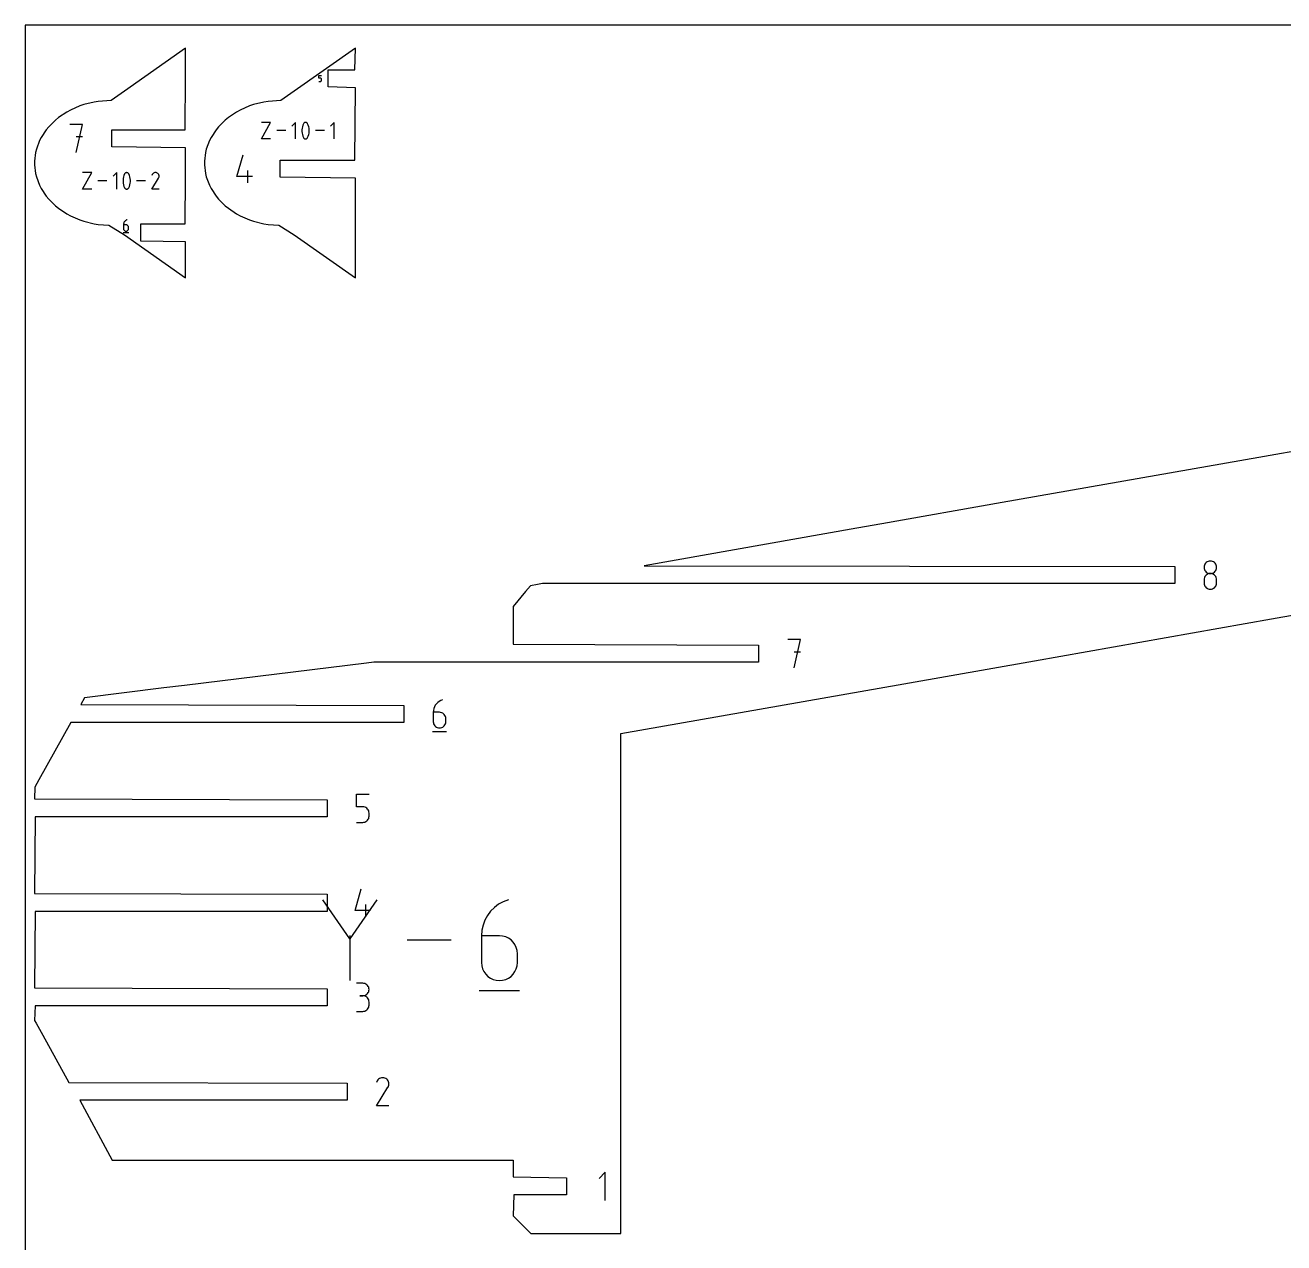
# Model space of a CAD drawing. Extents: x 0 to 450, y 0 to 500.
# Drawn here: x 0 to 214.3, y 292.6 to 500 of the extents above; entities that cross this region are included whole.
import ezdxf

# ---------------------------------------------------------------- set-up
doc = ezdxf.new("R2010")
doc.units = 0

msp = doc.modelspace()

# ---------------------------------------------------------------- linework, layer by layer
at = {"layer": 'annotation', "color": 1}
for p, q in [((49.996955, 490.99147), (49.996955, 491.454087)), ((49.996955, 491.454087), (50.458335, 491.454087)), ((50.227645, 490.99147), (49.996955, 490.99147)), ((50.269066, 490.987767), (50.227645, 490.99147)), ((50.308071, 490.977089), (50.269066, 490.987767)), ((50.344002, 490.960078), (50.308071, 490.977089)), ((50.376204, 490.93738), (50.344002, 490.960078)), ((50.404023, 490.909637), (50.376204, 490.93738)), ((50.4268, 490.877494), (50.404023, 490.909637)), ((50.443882, 490.841596), (50.4268, 490.877494)), ((50.454612, 490.802585), (50.443882, 490.841596)), ((50.458335, 490.761106), (50.454612, 490.802585)), ((50.458335, 490.646184), (50.458335, 490.761106)), ((50.458335, 490.761106), (50.458335, 490.761106)), ((49.996955, 490.415234), (50.227645, 490.415234)), ((50.227645, 490.415234), (50.269049, 490.418957)), ((50.227645, 490.415234), (50.227645, 490.415234)), ((50.269049, 490.418957), (50.308044, 490.429689)), ((50.308044, 490.429689), (50.343973, 490.446778)), ((50.343973, 490.446778), (50.376178, 490.469569)), ((50.376178, 490.469569), (50.404001, 490.497409)), ((50.404001, 490.497409), (50.426786, 490.529644)), ((50.426786, 490.529644), (50.443875, 490.565621)), ((50.443875, 490.565621), (50.45461, 490.604685)), ((50.45461, 490.604685), (50.458335, 490.646184)), ((9.755196, 483.100232), (7.620692, 483.100232)), ((8.688094, 478.300232), (9.755196, 483.100232)), ((40.208289, 480.628081), (41.771643, 483.443673)), ((41.771643, 483.443673), (40.208289, 483.443673)), ((46.048885, 483.443673), (45.422943, 482.817555)), ((46.048885, 480.628081), (46.048885, 483.443673)), ((47.131839, 482.439295), (47.104857, 482.169651)), ((47.104857, 482.169651), (47.104857, 481.898893)), ((47.185804, 482.705744), (47.131839, 482.439295)), ((47.266752, 482.966914), (47.185804, 482.705744)), ((47.374682, 483.220724), (47.266752, 482.966914)), ((47.411028, 483.281165), (47.374682, 483.220724)), ((47.374682, 483.220724), (47.374682, 483.220724)), ((47.456325, 483.332672), (47.411028, 483.281165)), ((47.509072, 483.374745), (47.456325, 483.332672)), ((47.56777, 483.406888), (47.509072, 483.374745)), ((47.63092, 483.4286), (47.56777, 483.406888)), ((47.697021, 483.439383), (47.63092, 483.4286)), ((47.764575, 483.43874), (47.697021, 483.439383)), ((47.83208, 483.426171), (47.764575, 483.43874)), ((47.898037, 483.401179), (47.83208, 483.426171)), ((47.923287, 483.38791), (47.898037, 483.401179)), ((47.898037, 483.401179), (47.898037, 483.401179)), ((47.947516, 483.37267), (47.923287, 483.38791)), ((47.970607, 483.355578), (47.947516, 483.37267)), ((47.992443, 483.336755), (47.970607, 483.355578)), ((48.012906, 483.316322), (47.992443, 483.336755)), ((48.031877, 483.294399), (48.012906, 483.316322)), ((48.04924, 483.271108), (48.031877, 483.294399)), ((48.064876, 483.246568), (48.04924, 483.271108)), ((48.078669, 483.2209), (48.064876, 483.246568)), ((48.187122, 482.966567), (48.078669, 483.2209)), ((48.078669, 483.2209), (48.078669, 483.2209)), ((48.268462, 482.705005), (48.187122, 482.966567)), ((48.322689, 482.438294), (48.268462, 482.705005)), ((48.349802, 482.168519), (48.322689, 482.438294)), ((48.349802, 481.897762), (48.349802, 482.168519)), ((52.626832, 483.443673), (52.00089, 482.817555)), ((52.626832, 480.628081), (52.626832, 483.443673)), ((9.755196, 480.962718), (8.688094, 480.962718)), ((41.771643, 480.628081), (40.208289, 480.628081)), ((44.367273, 482.035877), (42.827755, 482.035877)), ((47.104857, 481.898893), (47.131839, 481.629105)), ((47.131839, 481.629105), (47.185804, 481.362368)), ((47.185804, 481.362368), (47.266752, 481.100766)), ((47.266752, 481.100766), (47.374682, 480.846381)), ((47.374682, 480.846381), (47.374682, 480.846381)), ((47.374682, 480.846381), (47.388424, 480.820765)), ((47.388424, 480.820765), (47.403945, 480.796347)), ((47.403945, 480.796347), (47.421179, 480.773203)), ((47.421179, 480.773203), (47.440061, 480.751405)), ((47.440061, 480.751405), (47.460526, 480.731029)), ((47.460526, 480.731029), (47.482508, 480.712148)), ((47.482508, 480.712148), (47.505942, 480.694837)), ((47.505942, 480.694837), (47.530762, 480.67917)), ((47.530762, 480.67917), (47.556903, 480.66522)), ((47.556903, 480.66522), (47.556903, 480.66522)), ((47.556903, 480.66522), (47.622341, 480.640758)), ((47.622341, 480.640758), (47.689453, 480.628604)), ((47.689453, 480.628604), (47.756722, 480.628264)), ((47.756722, 480.628264), (47.822631, 480.639243)), ((47.822631, 480.639243), (47.885662, 480.661043)), ((47.885662, 480.661043), (47.944299, 480.69317)), ((47.944299, 480.69317), (47.997023, 480.735129)), ((47.997023, 480.735129), (48.042319, 480.786423)), ((48.042319, 480.786423), (48.078669, 480.846558)), ((48.078669, 480.846558), (48.187122, 481.10042)), ((48.078669, 480.846558), (48.078669, 480.846558)), ((48.187122, 481.10042), (48.268462, 481.361629)), ((48.268462, 481.361629), (48.322689, 481.628104)), ((48.322689, 481.628104), (48.349802, 481.897762)), ((50.945219, 482.035877), (49.405702, 482.035877)), ((36.047802, 474.205553), (37.112194, 477.938451)), ((9.765262, 472.073766), (11.328617, 474.889358)), ((11.328617, 474.889358), (9.765262, 474.889358)), ((15.605859, 474.889358), (14.979916, 474.263239)), ((15.605859, 472.073766), (15.605859, 474.889358)), ((16.688812, 473.884979), (16.66183, 473.615335)), ((16.66183, 473.615335), (16.66183, 473.344577)), ((16.742778, 474.151428), (16.688812, 473.884979)), ((16.823725, 474.412598), (16.742778, 474.151428)), ((16.931656, 474.666408), (16.823725, 474.412598)), ((16.968002, 474.72685), (16.931656, 474.666408)), ((16.931656, 474.666408), (16.931656, 474.666408)), ((17.013298, 474.778356), (16.968002, 474.72685)), ((17.066045, 474.82043), (17.013298, 474.778356)), ((17.124744, 474.852572), (17.066045, 474.82043)), ((17.187893, 474.874284), (17.124744, 474.852572)), ((17.253995, 474.885068), (17.187893, 474.874284)), ((17.321548, 474.884424), (17.253995, 474.885068)), ((17.389053, 474.871856), (17.321548, 474.884424)), ((17.45501, 474.846863), (17.389053, 474.871856)), ((17.48026, 474.833595), (17.45501, 474.846863)), ((17.45501, 474.846863), (17.45501, 474.846863)), ((17.504489, 474.818354), (17.48026, 474.833595)), ((17.527581, 474.801262), (17.504489, 474.818354)), ((17.549417, 474.782439), (17.527581, 474.801262)), ((17.569879, 474.762006), (17.549417, 474.782439)), ((17.588851, 474.740084), (17.569879, 474.762006)), ((17.606213, 474.716792), (17.588851, 474.740084)), ((17.62185, 474.692252), (17.606213, 474.716792)), ((17.635642, 474.666585), (17.62185, 474.692252)), ((17.744095, 474.412252), (17.635642, 474.666585)), ((17.635642, 474.666585), (17.635642, 474.666585)), ((17.825435, 474.150689), (17.744095, 474.412252)), ((17.879662, 473.883979), (17.825435, 474.150689)), ((17.906776, 473.614204), (17.879662, 473.883979)), ((17.906776, 473.343446), (17.906776, 473.614204)), ((21.557987, 472.073743), (22.713464, 473.933912)), ((21.641858, 474.576275), (21.559753, 474.418775)), ((21.707015, 474.668669), (21.641858, 474.576275)), ((21.785189, 474.745797), (21.707015, 474.668669)), ((21.874002, 474.80704), (21.785189, 474.745797)), ((21.971077, 474.851782), (21.874002, 474.80704)), ((22.074037, 474.879404), (21.971077, 474.851782)), ((22.180503, 474.889289), (22.074037, 474.879404)), ((22.288098, 474.88082), (22.180503, 474.889289)), ((22.394444, 474.853378), (22.288098, 474.88082)), ((22.497165, 474.806347), (22.394444, 474.853378)), ((22.589038, 474.741108), (22.497165, 474.806347)), ((22.497165, 474.806347), (22.497165, 474.806347)), ((22.665854, 474.662822), (22.589038, 474.741108)), ((22.726929, 474.573889), (22.665854, 474.662822)), ((22.713464, 473.933912), (22.714845, 473.935622)), ((22.713464, 473.933912), (22.713464, 473.933912)), ((22.714845, 473.935622), (22.71617, 473.937345)), ((22.71617, 473.937345), (22.717447, 473.939098)), ((22.717447, 473.939098), (22.718684, 473.940895)), ((22.718684, 473.940895), (22.719891, 473.942749)), ((22.719891, 473.942749), (22.721076, 473.944677)), ((22.721076, 473.944677), (22.722248, 473.946691)), ((22.722248, 473.946691), (22.723416, 473.948807)), ((22.723416, 473.948807), (22.724588, 473.95104)), ((22.724588, 473.95104), (22.772297, 474.053476)), ((22.724588, 473.95104), (22.724588, 473.95104)), ((22.771581, 474.476706), (22.726929, 474.573889)), ((22.799127, 474.373674), (22.771581, 474.476706)), ((22.772297, 474.053476), (22.800168, 474.15966)), ((22.808884, 474.267192), (22.799127, 474.373674)), ((22.800168, 474.15966), (22.808884, 474.267192)), ((38.712997, 474.205553), (36.047802, 474.205553)), ((37.914101, 473.138451), (37.914101, 475.270246)), ((11.328617, 472.073766), (9.765262, 472.073766)), ((13.924246, 473.481562), (12.384728, 473.481562)), ((16.66183, 473.344577), (16.688812, 473.074789)), ((16.688812, 473.074789), (16.742778, 472.808053)), ((16.742778, 472.808053), (16.823725, 472.546451)), ((16.823725, 472.546451), (16.931656, 472.292066)), ((16.931656, 472.292066), (16.931656, 472.292066)), ((16.931656, 472.292066), (16.945398, 472.266449)), ((16.945398, 472.266449), (16.960918, 472.242032)), ((16.960918, 472.242032), (16.978152, 472.218887)), ((16.978152, 472.218887), (16.997035, 472.19709)), ((16.997035, 472.19709), (17.017499, 472.176714)), ((17.017499, 472.176714), (17.039481, 472.157833)), ((17.039481, 472.157833), (17.062915, 472.140522)), ((17.062915, 472.140522), (17.087735, 472.124854)), ((17.087735, 472.124854), (17.113876, 472.110904)), ((17.113876, 472.110904), (17.113876, 472.110904)), ((17.113876, 472.110904), (17.179314, 472.086442)), ((17.179314, 472.086442), (17.246426, 472.074289)), ((17.246426, 472.074289), (17.313695, 472.073949)), ((17.313695, 472.073949), (17.379604, 472.084927)), ((17.379604, 472.084927), (17.442635, 472.106727)), ((17.442635, 472.106727), (17.501272, 472.138855)), ((17.501272, 472.138855), (17.553997, 472.180813)), ((17.553997, 472.180813), (17.599292, 472.232108)), ((17.599292, 472.232108), (17.635642, 472.292242)), ((17.635642, 472.292242), (17.744095, 472.546104)), ((17.635642, 472.292242), (17.635642, 472.292242)), ((17.744095, 472.546104), (17.825435, 472.807314)), ((17.825435, 472.807314), (17.879662, 473.073789)), ((17.879662, 473.073789), (17.906776, 473.343446)), ((20.502192, 473.481562), (18.962675, 473.481562)), ((22.808459, 472.073743), (21.557987, 472.073743)), ((16.745882, 466.123369), (16.736243, 465.990867)), ((16.736243, 465.990867), (16.736243, 465.339309)), ((17.171557, 465.990867), (16.736243, 465.990867)), ((16.736243, 465.339309), (16.736243, 465.339309)), ((16.736243, 465.339309), (16.743271, 465.261)), ((16.743271, 465.261), (16.763529, 465.187284)), ((16.774016, 466.250678), (16.745882, 466.123369)), ((16.763529, 465.187284), (16.795775, 465.119396)), ((16.81947, 466.371215), (16.774016, 466.250678)), ((16.795775, 465.119396), (16.838771, 465.058568)), ((16.88107, 466.483402), (16.81947, 466.371215)), ((16.838771, 465.058568), (16.891274, 465.006034)), ((16.95764, 466.585659), (16.88107, 466.483402)), ((16.891274, 465.006034), (16.952045, 464.963027)), ((17.048007, 466.676409), (16.95764, 466.585659)), ((17.150995, 466.754074), (17.048007, 466.676409)), ((17.26543, 466.817074), (17.150995, 466.754074)), ((17.249849, 465.98388), (17.171557, 465.990867)), ((17.32352, 465.963729), (17.249849, 465.98388)), ((17.390136, 466.863831), (17.26543, 466.817074)), ((17.391343, 465.93163), (17.32352, 465.963729)), ((17.390136, 466.863831), (17.390136, 466.863831)), ((17.452093, 465.888798), (17.391343, 465.93163)), ((17.391343, 464.963027), (17.452093, 465.006034)), ((17.504546, 465.836447), (17.452093, 465.888798)), ((17.452093, 465.006034), (17.504546, 465.058568)), ((17.547475, 465.775794), (17.504546, 465.836447)), ((17.504546, 465.058568), (17.547475, 465.119396)), ((17.579656, 465.708052), (17.547475, 465.775794)), ((17.547475, 465.119396), (17.579656, 465.187284)), ((17.599863, 465.634438), (17.579656, 465.708052)), ((17.579656, 465.187284), (17.599863, 465.261)), ((17.606871, 465.556167), (17.599863, 465.634438)), ((17.599863, 465.261), (17.606871, 465.339309)), ((17.606871, 465.339309), (17.606871, 465.556167)), ((17.606871, 465.556167), (17.606871, 465.556167)), ((16.681721, 464.658462), (17.661885, 464.658462)), ((16.952045, 464.963027), (17.019842, 464.93078)), ((17.019842, 464.93078), (17.093427, 464.910528)), ((17.093427, 464.910528), (17.171557, 464.903503)), ((17.171557, 464.903503), (17.249849, 464.910528)), ((17.171557, 464.903503), (17.171557, 464.903503)), ((17.249849, 464.910528), (17.32352, 464.93078)), ((17.32352, 464.93078), (17.391343, 464.963027)), ((200.715559, 407.856428), (200.698359, 407.665568)), ((200.698359, 407.665568), (200.698359, 407.665568)), ((200.698359, 407.665568), (200.715569, 407.473812)), ((200.765136, 408.036255), (200.715559, 407.856428)), ((200.715569, 407.473812), (200.765171, 407.293287)), ((200.844062, 408.202001), (200.765136, 408.036255)), ((200.765171, 407.293287), (200.844129, 407.127017)), ((200.949307, 408.350614), (200.844062, 408.202001)), ((200.844129, 407.127017), (200.949406, 406.978028)), ((201.07784, 408.479046), (200.949307, 408.350614)), ((201.226631, 408.584246), (201.07784, 408.479046)), ((201.392651, 408.663165), (201.226631, 408.584246)), ((201.57287, 408.712753), (201.392651, 408.663165)), ((201.764257, 408.72996), (201.57287, 408.712753)), ((201.955644, 408.712753), (201.764257, 408.72996)), ((201.764257, 408.72996), (201.764257, 408.72996)), ((202.135863, 408.663165), (201.955644, 408.712753)), ((202.301882, 408.584246), (202.135863, 408.663165)), ((202.450674, 408.479046), (202.301882, 408.584246)), ((202.579207, 408.350614), (202.450674, 408.479046)), ((202.579108, 406.978028), (202.684385, 407.127017)), ((202.684451, 408.202001), (202.579207, 408.350614)), ((202.684385, 407.127017), (202.763343, 407.293287)), ((202.763377, 408.036255), (202.684451, 408.202001)), ((202.763343, 407.293287), (202.812945, 407.473812)), ((202.812955, 407.856428), (202.763377, 408.036255)), ((202.812945, 407.473812), (202.830154, 407.665568)), ((202.830154, 407.665568), (202.812955, 407.856428)), ((202.830154, 407.665568), (202.830154, 407.665568)), ((200.715559, 405.72273), (200.698359, 405.531064)), ((200.698359, 405.531064), (200.698359, 405.000072)), ((200.698359, 405.000072), (200.698359, 405.000072)), ((200.698359, 405.000072), (200.715569, 404.808419)), ((200.765136, 405.903186), (200.715559, 405.72273)), ((200.844062, 406.069403), (200.765136, 405.903186)), ((200.949307, 406.218355), (200.844062, 406.069403)), ((201.07784, 406.347013), (200.949307, 406.218355)), ((200.949406, 406.978028), (201.077964, 406.849344)), ((201.226631, 406.452351), (201.07784, 406.347013)), ((201.077964, 406.849344), (201.226765, 406.743991)), ((201.392651, 406.531341), (201.226631, 406.452351)), ((201.226765, 406.743991), (201.392773, 406.664994)), ((201.57287, 406.580955), (201.392651, 406.531341)), ((201.392773, 406.664994), (201.572949, 406.615377)), ((201.764257, 406.598166), (201.57287, 406.580955)), ((201.572949, 406.615377), (201.764257, 406.598166)), ((201.764257, 406.598166), (201.955565, 406.615377)), ((201.955644, 406.580965), (201.764257, 406.598166)), ((201.764257, 406.598166), (201.764257, 406.598166)), ((201.764257, 406.598166), (201.764257, 406.598166)), ((201.955565, 406.615377), (202.135741, 406.664994)), ((202.135863, 406.531376), (201.955644, 406.580965)), ((202.135741, 406.664994), (202.301749, 406.743991)), ((202.301882, 406.452418), (202.135863, 406.531376)), ((202.301749, 406.743991), (202.45055, 406.849344)), ((202.450674, 406.347112), (202.301882, 406.452418)), ((202.45055, 406.849344), (202.579108, 406.978028)), ((202.579207, 406.218479), (202.450674, 406.347112)), ((202.684451, 406.069537), (202.579207, 406.218479)), ((202.763377, 405.903307), (202.684451, 406.069537)), ((202.812955, 405.72281), (202.763377, 405.903307)), ((202.812945, 404.808419), (202.830154, 405.000072)), ((202.830154, 405.531064), (202.812955, 405.72281)), ((202.830154, 405.000072), (202.830154, 405.531064)), ((202.830154, 405.531064), (202.830154, 405.531064)), ((200.715569, 404.808419), (200.765171, 404.628171)), ((200.765171, 404.628171), (200.844129, 404.462301)), ((200.844129, 404.462301), (200.949406, 404.313787)), ((200.949406, 404.313787), (201.077964, 404.185603)), ((201.077964, 404.185603), (201.226765, 404.080725)), ((201.226765, 404.080725), (201.392773, 404.002128)), ((201.392773, 404.002128), (201.572949, 403.952788)), ((201.572949, 403.952788), (201.764257, 403.93568)), ((201.764257, 403.93568), (201.955565, 403.952788)), ((201.764257, 403.93568), (201.764257, 403.93568)), ((201.955565, 403.952788), (202.135741, 404.002128)), ((202.135741, 404.002128), (202.301749, 404.080725)), ((202.301749, 404.080725), (202.45055, 404.185603)), ((202.45055, 404.185603), (202.579108, 404.313787)), ((202.579108, 404.313787), (202.684385, 404.462301)), ((202.684385, 404.462301), (202.763343, 404.628171)), ((202.763343, 404.628171), (202.812945, 404.808419)), ((131.969236, 395.353446), (129.834732, 395.353446)), ((130.902135, 390.553446), (131.969236, 395.353446)), ((131.969236, 393.215932), (130.902135, 393.215932)), ((69.563454, 383.599552), (69.494566, 383.287827)), ((69.674752, 383.894695), (69.563454, 383.599552)), ((69.825583, 384.169391), (69.674752, 383.894695)), ((70.013072, 384.419776), (69.825583, 384.169391)), ((70.234341, 384.641984), (70.013072, 384.419776)), ((70.486514, 384.83215), (70.234341, 384.641984)), ((70.766715, 384.986411), (70.486514, 384.83215)), ((71.072068, 385.100899), (70.766715, 384.986411)), ((71.072068, 385.100899), (71.072068, 385.100899)), ((69.494566, 383.287827), (69.470964, 382.963385)), ((69.470964, 382.963385), (69.470964, 381.368001)), ((70.536862, 382.963385), (69.470964, 382.963385)), ((70.728566, 382.946277), (70.536862, 382.963385)), ((70.908953, 382.896937), (70.728566, 382.946277)), ((71.075022, 382.81834), (70.908953, 382.896937)), ((71.223774, 382.713462), (71.075022, 382.81834)), ((71.352208, 382.585278), (71.223774, 382.713462)), ((71.457324, 382.436764), (71.352208, 382.585278)), ((71.536121, 382.270894), (71.457324, 382.436764)), ((71.5856, 382.090646), (71.536121, 382.270894)), ((71.602759, 381.898993), (71.5856, 382.090646)), ((71.602759, 381.368001), (71.602759, 381.898993)), ((71.602759, 381.898993), (71.602759, 381.898993)), ((69.337464, 379.700899), (71.737464, 379.700899)), ((69.470964, 381.368001), (69.470964, 381.368001)), ((69.470964, 381.368001), (69.488173, 381.176255)), ((69.488173, 381.176255), (69.537776, 380.995758)), ((69.537776, 380.995758), (69.616734, 380.829528)), ((69.616734, 380.829528), (69.722011, 380.680586)), ((69.722011, 380.680586), (69.850569, 380.551952)), ((69.850569, 380.551952), (69.99937, 380.446647)), ((69.99937, 380.446647), (70.165378, 380.367689)), ((70.165378, 380.367689), (70.345554, 380.3181)), ((70.345554, 380.3181), (70.536862, 380.300899)), ((70.536862, 380.300899), (70.728566, 380.3181)), ((70.536862, 380.300899), (70.536862, 380.300899)), ((70.728566, 380.3181), (70.908953, 380.367689)), ((70.908953, 380.367689), (71.075022, 380.446647)), ((71.075022, 380.446647), (71.223774, 380.551952)), ((71.223774, 380.551952), (71.352208, 380.680586)), ((71.352208, 380.680586), (71.457324, 380.829528)), ((71.457324, 380.829528), (71.536121, 380.995758)), ((71.536121, 380.995758), (71.5856, 381.176255)), ((71.5856, 381.176255), (71.602759, 381.368001)), ((56.417165, 366.870442), (56.417165, 369.007956)), ((56.417165, 369.007956), (58.548959, 369.007956)), ((57.483062, 366.870442), (56.417165, 366.870442)), ((57.674449, 366.853334), (57.483062, 366.870442)), ((57.854668, 366.803994), (57.674449, 366.853334)), ((58.020688, 366.725397), (57.854668, 366.803994)), ((58.169479, 366.620519), (58.020688, 366.725397)), ((58.298012, 366.492335), (58.169479, 366.620519)), ((58.403257, 366.34382), (58.298012, 366.492335)), ((57.67437, 364.225157), (57.854546, 364.274746)), ((57.854546, 364.274746), (58.020554, 364.353704)), ((58.020554, 364.353704), (58.169355, 364.459009)), ((58.169355, 364.459009), (58.297913, 364.587643)), ((58.297913, 364.587643), (58.40319, 364.736585)), ((58.40319, 364.736585), (58.482148, 364.902814)), ((58.482183, 366.177951), (58.403257, 366.34382)), ((58.482148, 364.902814), (58.53175, 365.083312)), ((58.53176, 365.997702), (58.482183, 366.177951)), ((58.53175, 365.083312), (58.548959, 365.275058)), ((58.548959, 365.80605), (58.53176, 365.997702)), ((58.548959, 365.275058), (58.548959, 365.80605)), ((58.548959, 365.80605), (58.548959, 365.80605)), ((56.417165, 364.207956), (57.483062, 364.207956)), ((57.483062, 364.207956), (57.67437, 364.225157)), ((57.483062, 364.207956), (57.483062, 364.207956)), ((56.150465, 349.182114), (57.214857, 352.915013)), ((55.261302, 344.394446), (50.673383, 351.029203)), ((59.848358, 351.029203), (55.261302, 344.394446)), ((58.016764, 348.115013), (58.016764, 350.246808)), ((79.872522, 349.713762), (79.238482, 349.077031)), ((80.595118, 350.258679), (79.872522, 349.713762)), ((81.398027, 350.700707), (80.595118, 350.258679)), ((82.273007, 351.028772), (81.398027, 350.700707)), ((82.273007, 351.028772), (82.273007, 351.028772)), ((58.81566, 349.182114), (56.150465, 349.182114)), ((78.269037, 347.572426), (77.950116, 346.726702)), ((78.701239, 348.359561), (78.269037, 347.572426)), ((79.238482, 349.077031), (78.701239, 348.359561)), ((77.752719, 345.833463), (77.685088, 344.903784)), ((77.950116, 346.726702), (77.752719, 345.833463)), ((55.261302, 344.928366), (55.261302, 337.274072)), ((72.528532, 344.151638), (65.007933, 344.151638)), ((77.685088, 344.903784), (77.685088, 340.332254)), ((80.739388, 344.903784), (77.685088, 344.903784)), ((81.288711, 344.854761), (80.739388, 344.903784)), ((81.805605, 344.713378), (81.288711, 344.854761)), ((82.281473, 344.488161), (81.805605, 344.713378)), ((82.707717, 344.187635), (82.281473, 344.488161)), ((83.075741, 343.820327), (82.707717, 344.187635)), ((83.376947, 343.394763), (83.075741, 343.820327)), ((83.602738, 342.91947), (83.376947, 343.394763)), ((83.744517, 342.402972), (83.602738, 342.91947)), ((83.793688, 341.853797), (83.744517, 342.402972)), ((83.793688, 340.332254), (83.793688, 341.853797)), ((83.793688, 341.853797), (83.793688, 341.853797)), ((77.685088, 340.332254), (77.685088, 340.332254)), ((77.685088, 340.332254), (77.7344, 339.782812)), ((77.7344, 339.782812), (77.876535, 339.265601)), ((77.876535, 339.265601), (78.102787, 338.789274)), ((78.102787, 338.789274), (78.404455, 338.362486)), ((83.075741, 338.362486), (83.376947, 338.789274)), ((83.376947, 338.789274), (83.602738, 339.265601)), ((83.602738, 339.265601), (83.744517, 339.782812)), ((83.744517, 339.782812), (83.793688, 340.332254)), ((57.483062, 336.816501), (56.417165, 336.816501)), ((57.674766, 336.799294), (57.483062, 336.816501)), ((57.855153, 336.749706), (57.674766, 336.799294)), ((58.021223, 336.670787), (57.855153, 336.749706)), ((58.169975, 336.565586), (58.021223, 336.670787)), ((58.298409, 336.437154), (58.169975, 336.565586)), ((58.403524, 336.288541), (58.298409, 336.437154)), ((78.404455, 338.362486), (78.772834, 337.993889)), ((78.772834, 337.993889), (79.19922, 337.692139)), ((79.19922, 337.692139), (79.67491, 337.465889)), ((79.67491, 337.465889), (80.191201, 337.323792)), ((80.191201, 337.323792), (80.739388, 337.274504)), ((80.739388, 337.274504), (81.288711, 337.323792)), ((80.739388, 337.274504), (80.739388, 337.274504)), ((81.288711, 337.323792), (81.805605, 337.465889)), ((81.805605, 337.465889), (82.281473, 337.692139)), ((82.281473, 337.692139), (82.707717, 337.993889)), ((82.707717, 337.993889), (83.075741, 338.362486)), ((57.483062, 334.684706), (56.949361, 334.684706)), ((56.949361, 334.684706), (57.483062, 334.684706)), ((57.483062, 334.684706), (57.674766, 334.701917)), ((57.674766, 334.667499), (57.483062, 334.684706)), ((57.483062, 334.684706), (57.483062, 334.684706)), ((57.674766, 334.701917), (57.855153, 334.751534)), ((57.855153, 334.617911), (57.674766, 334.667499)), ((57.855153, 334.751534), (58.021223, 334.830531)), ((58.021223, 334.538992), (57.855153, 334.617911)), ((58.021223, 334.830531), (58.169975, 334.935884)), ((58.169975, 334.433791), (58.021223, 334.538992)), ((58.169975, 334.935884), (58.298409, 335.064568)), ((58.298409, 334.30536), (58.169975, 334.433791)), ((58.298409, 335.064568), (58.403524, 335.213557)), ((58.403524, 334.156746), (58.298409, 334.30536)), ((58.482321, 336.122796), (58.403524, 336.288541)), ((58.403524, 335.213557), (58.482321, 335.379827)), ((58.5318, 335.942968), (58.482321, 336.122796)), ((58.482321, 335.379827), (58.5318, 335.560352)), ((58.54896, 335.752108), (58.5318, 335.942968)), ((58.5318, 335.560352), (58.54896, 335.752108)), ((58.54896, 335.752108), (58.54896, 335.752108)), ((77.302546, 335.55522), (84.17968, 335.55522)), ((57.855153, 332.08898), (58.021223, 332.167867)), ((58.021223, 332.167867), (58.169975, 332.273035)), ((58.169975, 332.273035), (58.298409, 332.401442)), ((58.298409, 332.401442), (58.403524, 332.550046)), ((58.482321, 333.991001), (58.403524, 334.156746)), ((58.403524, 332.550046), (58.482321, 332.715804)), ((58.5318, 333.811173), (58.482321, 333.991001)), ((58.482321, 332.715804), (58.5318, 332.895673)), ((58.54896, 333.620313), (58.5318, 333.811173)), ((58.5318, 332.895673), (58.54896, 333.086612)), ((58.54896, 333.086612), (58.54896, 333.620313)), ((58.54896, 333.620313), (58.54896, 333.620313)), ((56.417165, 332.02222), (57.483062, 332.02222)), ((57.483062, 332.02222), (57.674766, 332.039417)), ((57.483062, 332.02222), (57.483062, 332.02222)), ((57.674766, 332.039417), (57.855153, 332.08898)), ((59.932825, 320.195386), (59.792852, 319.92688)), ((60.043904, 320.352898), (59.932825, 320.195386)), ((60.177175, 320.484384), (60.043904, 320.352898)), ((60.328583, 320.588791), (60.177175, 320.484384)), ((60.494075, 320.665066), (60.328583, 320.588791)), ((60.669599, 320.712157), (60.494075, 320.665066)), ((60.851102, 320.729009), (60.669599, 320.712157)), ((61.034529, 320.714571), (60.851102, 320.729009)), ((61.215828, 320.667788), (61.034529, 320.714571)), ((61.390946, 320.58761), (61.215828, 320.667788)), ((61.54757, 320.476391), (61.390946, 320.58761)), ((61.390946, 320.58761), (61.390946, 320.58761)), ((61.678525, 320.34293), (61.54757, 320.476391)), ((61.782646, 320.191317), (61.678525, 320.34293)), ((61.778654, 319.129488), (61.859989, 319.304121)), ((61.858768, 320.02564), (61.782646, 320.191317)), ((61.905729, 319.849993), (61.858768, 320.02564)), ((61.859989, 319.304121), (61.907503, 319.485142)), ((61.922362, 319.668463), (61.905729, 319.849993)), ((61.907503, 319.485142), (61.922362, 319.668463)), ((59.789842, 315.929087), (61.75969, 319.10029)), ((61.75969, 319.10029), (61.762045, 319.103204)), ((61.75969, 319.10029), (61.75969, 319.10029)), ((61.762045, 319.103204), (61.764304, 319.106143)), ((61.764304, 319.106143), (61.76648, 319.109131)), ((61.76648, 319.109131), (61.76859, 319.112193)), ((61.76859, 319.112193), (61.770647, 319.115355)), ((61.770647, 319.115355), (61.772668, 319.118641)), ((61.772668, 319.118641), (61.774666, 319.122075)), ((61.774666, 319.122075), (61.776656, 319.125683)), ((61.776656, 319.125683), (61.778654, 319.129488)), ((61.778654, 319.129488), (61.778654, 319.129488)), ((61.921637, 315.929087), (59.789842, 315.929087)), ((98.75644, 304.636183), (97.689339, 303.56878)), ((98.75644, 299.836183), (98.75644, 304.636183))]:
    msp.add_line(p, q, dxfattribs=at)
at = {"layer": 'boundary', "color": 5}
for p, q in [((27.321004, 496.087442), (16.892607, 488.767226)), ((27.321004, 491.272433), (27.321004, 496.087442)), ((56.229508, 496.087441), (45.801112, 488.767223)), ((56.134508, 492.384661), (56.229508, 496.087441)), ((27.226004, 482.150232), (27.321004, 491.272433)), ((51.576342, 489.484661), (51.576342, 492.384661)), ((51.576342, 492.384661), (56.134508, 492.384661)), ((16.892607, 488.767226), (14.626794, 487.176738)), ((45.801112, 488.767223), (43.535298, 487.176735)), ((56.229508, 489.334661), (51.576342, 489.484661)), ((56.134509, 476.988451), (56.229508, 489.334661)), ((9.981394, 486.4674), (9.306097, 486.239151)), ((11.728016, 486.899745), (9.981394, 486.4674)), ((12.444908, 487.016105), (11.728016, 486.899745)), ((14.626794, 487.176738), (12.444908, 487.016105)), ((38.889899, 486.467402), (38.214601, 486.239153)), ((40.636521, 486.899744), (38.889899, 486.467402)), ((41.353412, 487.016105), (40.636521, 486.899744)), ((43.535298, 487.176735), (41.353412, 487.016105)), ((5.677756, 484.260848), (5.160905, 483.839099)), ((7.088661, 485.205701), (5.677756, 484.260848)), ((7.696413, 485.537067), (7.088661, 485.205701)), ((9.306097, 486.239151), (7.696413, 485.537067)), ((34.58626, 484.260852), (34.06941, 483.839103)), ((35.997165, 485.2057), (34.58626, 484.260852)), ((36.604917, 485.537066), (35.997165, 485.2057)), ((38.214601, 486.239153), (36.604917, 485.537066)), ((3.596906, 482.191875), (2.736501, 480.878365)), ((4.002993, 482.687801), (3.596906, 482.191875)), ((5.160905, 483.839099), (4.002993, 482.687801)), ((14.738696, 479.250232), (14.738696, 482.150232)), ((14.738696, 482.150232), (27.226004, 482.150232)), ((32.505411, 482.191874), (31.645005, 480.878364)), ((32.911497, 482.6878), (32.505411, 482.191874)), ((34.06941, 483.839103), (32.911497, 482.6878)), ((2.456786, 480.327322), (1.926966, 478.902078)), ((2.736501, 480.878365), (2.456786, 480.327322)), ((31.36529, 480.327322), (30.83547, 478.902083)), ((31.645005, 480.878364), (31.36529, 480.327322)), ((1.784367, 478.317094), (1.605455, 476.834896)), ((1.926966, 478.902078), (1.784367, 478.317094)), ((27.321004, 479.100232), (14.738696, 479.250232)), ((27.321004, 474.057301), (27.321004, 479.100232)), ((30.692871, 478.317099), (30.513959, 476.834893)), ((30.83547, 478.902083), (30.692871, 478.317099)), ((1.605455, 476.834896), (1.605454, 476.238451)), ((1.605454, 476.238451), (1.784367, 474.75625)), ((30.513959, 476.834893), (30.513959, 476.238448)), ((30.513959, 476.238448), (30.692871, 474.756252)), ((43.431001, 474.088451), (43.431001, 476.988451)), ((43.431001, 476.988451), (56.134509, 476.988451)), ((1.784367, 474.75625), (1.926966, 474.171267)), ((1.926966, 474.171267), (2.456786, 472.746028)), ((27.226004, 466.133667), (27.321004, 474.057301)), ((30.692871, 474.756252), (30.835471, 474.171269)), ((30.835471, 474.171269), (31.36529, 472.74603)), ((56.229509, 473.938451), (43.431001, 474.088451)), ((56.229509, 461.800919), (56.229509, 473.938451)), ((2.456786, 472.746028), (2.736501, 472.194985)), ((2.736501, 472.194985), (3.596906, 470.881472)), ((31.36529, 472.74603), (31.645005, 472.194986)), ((31.645005, 472.194986), (32.505411, 470.881479)), ((3.596906, 470.881472), (4.002993, 470.385547)), ((4.002993, 470.385547), (5.160905, 469.234246)), ((32.505411, 470.881479), (32.911497, 470.385554)), ((32.911497, 470.385554), (34.069409, 469.234248)), ((5.160905, 469.234246), (5.677756, 468.812497)), ((5.677756, 468.812497), (7.088661, 467.867649)), ((7.088661, 467.867649), (7.696413, 467.536283)), ((7.696413, 467.536283), (9.306097, 466.834199)), ((34.069409, 469.234248), (34.58626, 468.812498)), ((34.58626, 468.812498), (35.997166, 467.867651)), ((35.997166, 467.867651), (36.604917, 467.536285)), ((36.604917, 467.536285), (38.214601, 466.834201)), ((9.306097, 466.834199), (9.981395, 466.60595)), ((9.981395, 466.60595), (11.728016, 466.173608)), ((11.728016, 466.173608), (12.444908, 466.057247)), ((12.444908, 466.057247), (14.261326, 465.91126)), ((14.261326, 465.91126), (16.892607, 464.306121)), ((19.672213, 463.233667), (19.672213, 466.133667)), ((19.672213, 466.133667), (27.226004, 466.133667)), ((38.214601, 466.834201), (38.889899, 466.605952)), ((38.889899, 466.605952), (40.636521, 466.173602)), ((40.636521, 466.173602), (41.353412, 466.057241)), ((41.353412, 466.057241), (43.16983, 465.911265)), ((43.16983, 465.911265), (45.801111, 464.306125)), ((16.892607, 464.306121), (27.321004, 456.985907)), ((27.321004, 463.083667), (19.672213, 463.233667)), ((27.321004, 461.800917), (27.321004, 463.083667)), ((45.801111, 464.306125), (56.229509, 456.985907)), ((27.321004, 456.985907), (27.321004, 461.800917)), ((56.229509, 456.985907), (56.229509, 461.800919)), ((235.215612, 430.827912), (210.022338, 426.385658)), ((210.022338, 426.385658), (166.326347, 418.680879)), ((166.326347, 418.680879), (145.852147, 415.070725)), ((141.588869, 414.318993), (105.388161, 407.93583)), ((145.852147, 415.070725), (141.588869, 414.318993)), ((105.388161, 407.93583), (195.714859, 407.78583)), ((195.714859, 407.78583), (195.714859, 404.88583)), ((85.188723, 403.528728), (83.066853, 400.999983)), ((86.021276, 404.520925), (85.188723, 403.528728)), ((87.240063, 404.73583), (86.021276, 404.520925)), ((88.090754, 404.88583), (87.240063, 404.73583)), ((195.714859, 404.88583), (88.090754, 404.88583)), ((83.066853, 400.999983), (83.066853, 398.533753)), ((171.837476, 391.751463), (212.168648, 398.862938)), ((212.168648, 398.862938), (216.379812, 399.605479)), ((83.066853, 398.533753), (83.066854, 394.553445)), ((83.066854, 394.553445), (124.852737, 394.403446)), ((124.852737, 394.403446), (124.852737, 391.503446)), ((58.130375, 391.353446), (27.098916, 387.540301)), ((59.351076, 391.503446), (58.130375, 391.353446)), ((124.852737, 391.503446), (59.351076, 391.503446)), ((149.599203, 387.830254), (171.837476, 391.751463)), ((23.625861, 387.113533), (10.093388, 385.450666)), ((27.098916, 387.540301), (23.625861, 387.113533)), ((101.379828, 379.327876), (149.599203, 387.830254)), ((10.093388, 385.450666), (9.454628, 384.300899)), ((9.454628, 384.300899), (64.487464, 384.1509)), ((64.487464, 384.1509), (64.487464, 381.250899)), ((7.771847, 381.250899), (2.321536, 371.461356)), ((64.487464, 381.250899), (7.771847, 381.250899)), ((101.379828, 315.013843), (101.379828, 379.327876)), ((2.321536, 371.461356), (1.618458, 370.195818)), ((1.618458, 370.195818), (1.5875, 368.207956)), ((1.5875, 368.207956), (51.433664, 368.057956)), ((51.433664, 368.057956), (51.433664, 365.157956)), ((1.6825, 365.157956), (1.5875, 352.115013)), ((51.433664, 365.157956), (1.6825, 365.157956)), ((1.5875, 352.115013), (51.433664, 351.965013)), ((51.433664, 351.965013), (51.433665, 349.065013)), ((1.6825, 349.065012), (1.5875, 336.022069)), ((51.433665, 349.065013), (1.6825, 349.065012)), ((1.5875, 336.022069), (51.433664, 335.872069)), ((51.433664, 335.872069), (51.433664, 332.972069)), ((1.6825, 332.97207), (1.587501, 330.470712)), ((51.433664, 332.972069), (1.6825, 332.97207)), ((1.587501, 330.470712), (1.850704, 329.996991)), ((1.850704, 329.996991), (2.978768, 327.966478)), ((2.978768, 327.966478), (7.443966, 319.929126)), ((7.443966, 319.929126), (54.806342, 319.779126)), ((54.806342, 319.779126), (54.806341, 316.879126)), ((54.806341, 316.879126), (9.316744, 316.879126)), ((9.316744, 316.879126), (14.810675, 306.669055)), ((101.379828, 294.189712), (101.379828, 315.013843)), ((14.810675, 306.669055), (15.461331, 306.669055)), ((15.461331, 306.669055), (23.038395, 306.669055)), ((23.038395, 306.669055), (31.544083, 306.669055)), ((31.544083, 306.669055), (83.066853, 306.669054)), ((83.066853, 306.669054), (83.066853, 303.836183)), ((83.066853, 303.836183), (92.173341, 303.686183)), ((92.173341, 303.686183), (92.173341, 300.786183)), ((83.161854, 300.786183), (83.066853, 297.189715)), ((92.173341, 300.786183), (83.161854, 300.786183)), ((83.066853, 297.189715), (85.221427, 295.035147)), ((85.221427, 295.035147), (86.066864, 294.189712)), ((86.066864, 294.189712), (90.752082, 294.189712)), ((90.752082, 294.189712), (101.379828, 294.189712))]:
    msp.add_line(p, q, dxfattribs=at)
at = {"layer": 'frame', "color": 5}
for p, q in [((450, 500), (0, 500)), ((0, 500), (0, 0))]:
    msp.add_line(p, q, dxfattribs=at)

doc.saveas('drawing.dxf')
